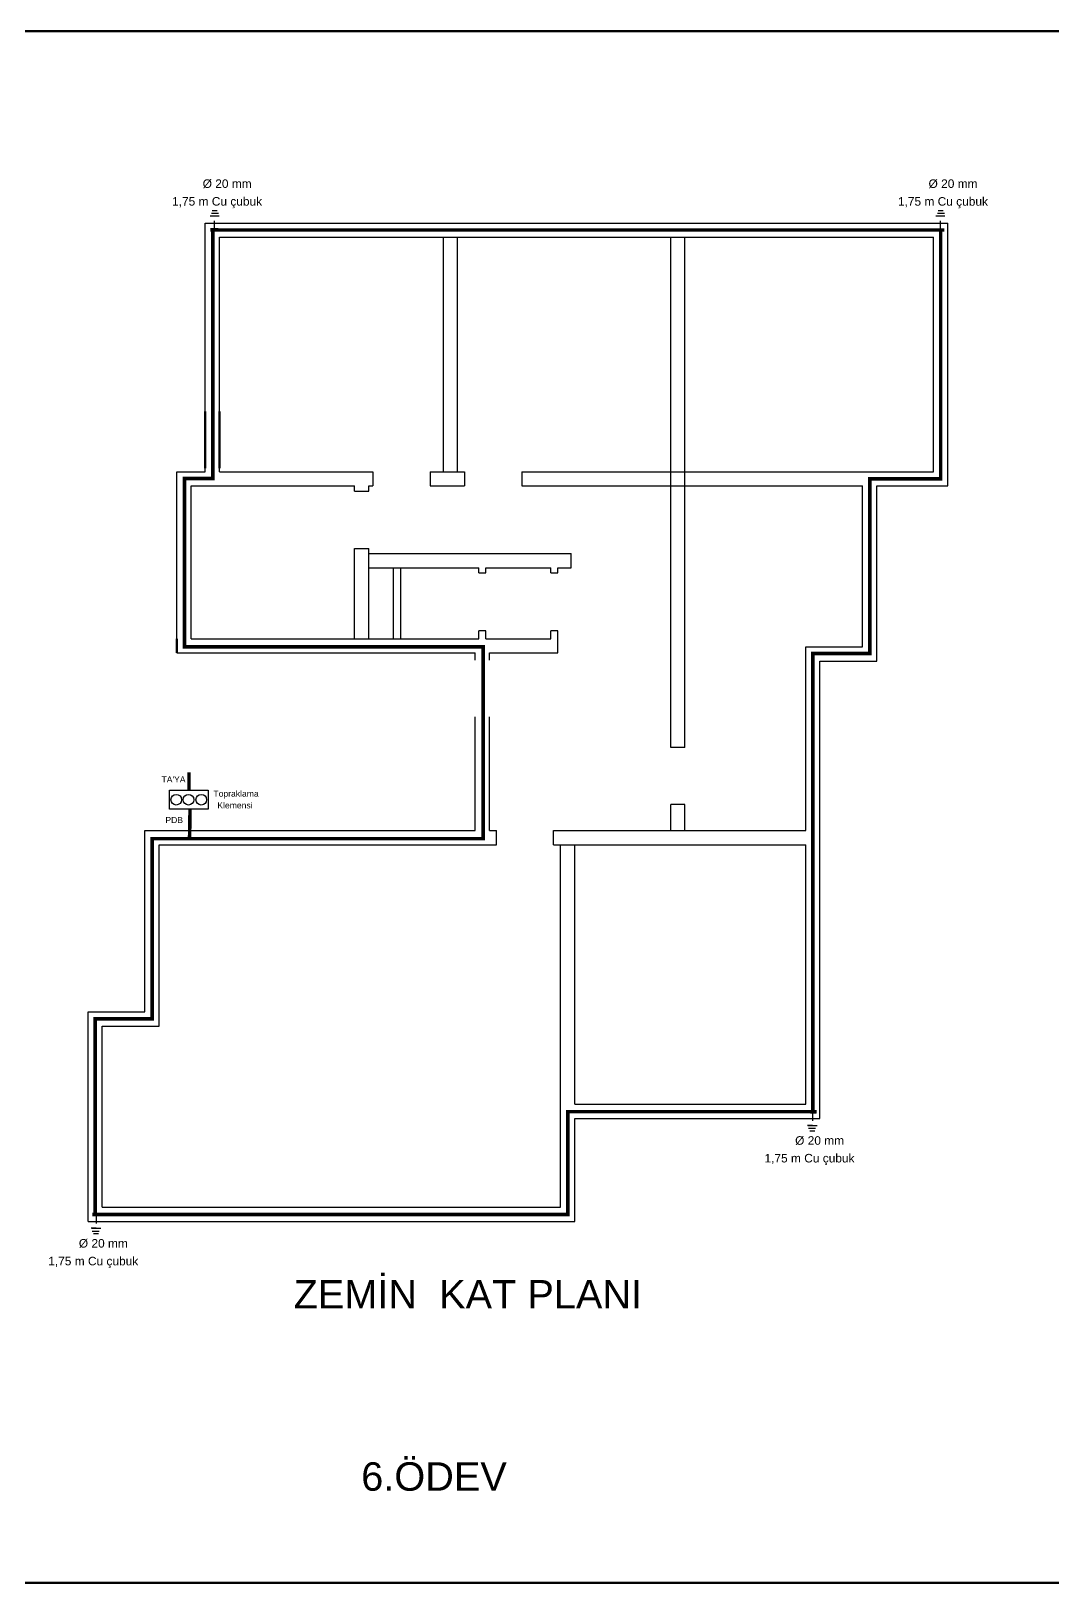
# Model space of a CAD drawing. Header units: millimetres. Extents: x 890 to 10034, y 874 to 4550.
# Drawn here: x 4112 to 5550, y 874 to 3058 of the extents above; entities that cross this region are included whole.
import ezdxf

# ---------------------------------------------------------------- set-up
doc = ezdxf.new("R2010")
doc.units = ezdxf.units.MM
doc.linetypes.add('DASHDOT', pattern=[25.4, 12.7, -6.35, 0, -6.35])
doc.linetypes.add('DASHED', pattern=[19.05, 12.7, -6.35])
doc.layers.add('duvar', color=10, linetype='Continuous', lineweight=30)
doc.layers.add('ZİL', color=92, linetype='DASHDOT', lineweight=20)
for name, color, linetype in [('GÖRÜNÜŞLER', 8, 'Continuous'), ('S', 2, 'Continuous'), ('Tarama', 42, 'Continuous')]:
    doc.layers.add(name, color=color, linetype=linetype)
doc.styles.add('1', font='arial.ttf', dxfattribs={"width": 0.6, "height": 30})
doc.styles.get("Standard").update_dxf_attribs({"font": 'arial.ttf'})
doc.styles.add('TXTX', font='arial.ttf')

# ---------------------------------------------------------------- blocks, each defined once
blk = doc.blocks.new('Topraklama Klemensi')
at = {"layer": 'GÖRÜNÜŞLER'}
for p, q in [((-26.75, 27.125), (0, 27.125)), ((-26.75, -27.125), (-26.75, 27.125)), ((0, 27.125), (0, -27.125)), ((0, -27.125), (-26.75, -27.125))]:
    blk.add_line(p, q, dxfattribs=at)
for centre in [(-13.25, 17.625), (-13.25, -0.375), (-13.25, -17.625)]:
    blk.add_circle(centre, 7.5, dxfattribs=at)

msp = doc.modelspace()

# ---------------------------------------------------------------- linework, layer by layer
at = {"color": 3, "linetype": 'DASHED', "lineweight": 25}
for p, q in [((4376.3, 2797.6), (4363.4, 2797.6)), ((4375.6, 2801.3), (4365.8, 2801.3)), ((4373.8, 2805.1), (4366.8, 2805.1)), ((4370.1, 2778.2), (4370.1, 2797.6)), ((5397.9, 2797.5), (5385, 2797.5)), ((5397.2, 2801.3), (5387.4, 2801.3)), ((5395.4, 2805), (5388.4, 2805)), ((5391.7, 2778.2), (5391.7, 2797.5)), ((5211.4, 1537.4), (5211.4, 1518)), ((5211.4, 1518), (5204.6, 1518)), ((5205.2, 1518), (5218.1, 1518)), ((5205.9, 1514.3), (5215.6, 1514.3)), ((5207.6, 1510.5), (5214.7, 1510.5)), ((4203.3, 1392.7), (4203.3, 1373.3)), ((4203.3, 1373.3), (4196.5, 1373.3)), ((4197.1, 1373.3), (4210, 1373.3)), ((4197.8, 1369.5), (4207.5, 1369.5)), ((4199.5, 1365.8), (4206.6, 1365.8))]:
    msp.add_line(p, q, dxfattribs=at)
for p, q in [((4357, 2787.9), (5402, 2787.9)), ((4357, 2522.9), (4357, 2787.9)), ((5402, 2512.3), (5402, 2787.9)), ((4377, 2767.9), (5382, 2767.9)), ((4377, 2522.9), (4377, 2767.9)), ((4692, 2437.9), (4692, 2767.9)), ((4712, 2437.9), (4712, 2767.9)), ((5012, 2050.1), (5012, 2767.9)), ((5032, 2050.1), (5032, 2767.9)), ((5382, 2512.3), (5382, 2767.9)), ((5382, 2437.9), (5382, 2512.3)), ((5402, 2417.9), (5402, 2512.3)), ((4317, 2437.9), (4357, 2437.9)), ((4317, 2202.9), (4317, 2437.9)), ((4357, 2437.9), (4357, 2442.9)), ((4377, 2437.9), (4377, 2442.9)), ((4377, 2437.9), (4592.6, 2437.9)), ((4592.6, 2437.9), (4592.6, 2417.9)), ((4673.4, 2437.9), (4721.7, 2437.9)), ((4673.4, 2437.9), (4673.4, 2417.9)), ((4721.7, 2437.9), (4721.7, 2417.9)), ((4802.6, 2437.9), (5382, 2437.9)), ((4802.6, 2437.9), (4802.6, 2417.9)), ((4337, 2417.9), (4567, 2417.9)), ((4337, 2202.9), (4337, 2417.9)), ((4567, 2410.6), (4567, 2417.9)), ((4567, 2410.6), (4587, 2410.6)), ((4587, 2417.9), (4592.6, 2417.9)), ((4587, 2410.6), (4587, 2417.9)), ((4673.4, 2417.9), (4721.7, 2417.9)), ((4802.6, 2417.9), (5282, 2417.9)), ((5282, 2191.6), (5282, 2417.9)), ((5302, 2417.9), (5402, 2417.9)), ((5302, 2171.6), (5302, 2417.9)), ((4567, 2202.9), (4567, 2329.9)), ((4567, 2329.9), (4587, 2329.9)), ((4587, 2202.9), (4587, 2329.9)), ((4587, 2322.9), (4872, 2322.9)), ((4872, 2302.9), (4872, 2322.9)), ((4587, 2302.9), (4742, 2302.9)), ((4622, 2202.9), (4622, 2302.9)), ((4632, 2202.9), (4632, 2302.9)), ((4742, 2295.9), (4742, 2302.9)), ((4742, 2295.9), (4752, 2295.9)), ((4752, 2302.9), (4843.3, 2302.9)), ((4752, 2295.9), (4752, 2302.9)), ((4843.3, 2295.9), (4843.3, 2302.9)), ((4843.3, 2295.9), (4853.3, 2295.9)), ((4853.3, 2302.9), (4872, 2302.9)), ((4853.3, 2295.9), (4853.3, 2302.9)), ((4742, 2202.9), (4742, 2214)), ((4752, 2214), (4742, 2214)), ((4752, 2202.9), (4752, 2214)), ((4843.3, 2202.9), (4843.3, 2214)), ((4853.3, 2214), (4843.3, 2214)), ((4853.3, 2182.9), (4853.3, 2214)), ((4337, 2202.9), (4742, 2202.9)), ((4752, 2202.9), (4843.3, 2202.9)), ((5202, 2191.6), (5282, 2191.6)), ((5202, 2171.6), (5202, 2191.6)), ((4317, 2182.9), (4737, 2182.9)), ((4737, 2172.9), (4737, 2182.9)), ((4757, 2182.9), (4853.3, 2182.9)), ((4757, 2172.9), (4757, 2182.9)), ((5202, 1932.9), (5202, 2171.6)), ((5222, 2171.6), (5302, 2171.6)), ((5222, 1799.4), (5222, 2171.6)), ((4737, 1932.9), (4737, 2092.9)), ((4757, 1932.9), (4757, 2092.9)), ((5032, 2050.1), (5012, 2050.1)), ((5012, 1932.9), (5012, 1969.7)), ((5032, 1969.7), (5012, 1969.7)), ((5032, 1932.9), (5032, 1969.7)), ((4272, 1932.9), (4737, 1932.9)), ((4272, 1677.9), (4272, 1932.9)), ((4757, 1932.9), (4767, 1932.9)), ((4767, 1912.9), (4767, 1932.9)), ((4847, 1932.9), (5202, 1932.9)), ((4847, 1912.9), (4847, 1932.9)), ((5201.1, 1933), (5202, 1933)), ((5222, 1933), (5222.5, 1933)), ((4292, 1912.9), (4767, 1912.9)), ((4292, 1657.9), (4292, 1912.9)), ((4847, 1912.9), (5202, 1912.9)), ((4857, 1402.9), (4857, 1912.9)), ((4877, 1547.9), (4877, 1912.9)), ((5202, 1547.9), (5202, 1912.9)), ((5222, 1527.9), (5222, 1912.9)), ((4192, 1677.9), (4272, 1677.9)), ((4192, 1382.9), (4192, 1677.9)), ((4212, 1657.9), (4292, 1657.9)), ((4212, 1402.9), (4212, 1657.9)), ((4877, 1547.9), (5197, 1547.9)), ((5197, 1547.9), (5202, 1547.9)), ((4877, 1527.9), (5197, 1527.9)), ((4877, 1382.9), (4877, 1527.9)), ((5197, 1527.9), (5222, 1527.9)), ((4212, 1402.9), (4857, 1402.9)), ((4192, 1382.9), (4877, 1382.9))]:
    msp.add_line(p, q)
at = {"lineweight": 211}
for p, q in [((4357, 2522.9), (4357, 2442.9)), ((4377, 2522.9), (4377, 2442.9)), ((4317, 2202.9), (4317, 2182.9))]:
    msp.add_line(p, q, dxfattribs=at)
at = {"color": 2, "linetype": 'ByBlock', "lineweight": 211, "true_color": 0xf1eb1f}
msp.add_lwpolyline([(889.5, 3058.1), (10034.5, 3058.1), (10034.5, 874.3), (889.5, 874.3)], close=True, dxfattribs=at)
at = {"const_width": 5}
msp.add_lwpolyline([(4334, 1990.7), (4334, 2014.9)], dxfattribs=at)
at = {"layer": 'Tarama', "const_width": 5}
for points in [[(4282.2, 1923.8), (4282.2, 1668.1), (4202, 1668.1), (4202, 1392.8), (4867.2, 1392.8), (4867.2, 1537.4), (5211.9, 1537.4), (5211.9, 1907.7), (5211.9, 2182.2), (5292.1, 2182.2), (5292.1, 2427.9), (5391.9, 2427.9), (5391.9, 2778.1), (4367.7, 2778.1), (4367.7, 2428.3), (4327.7, 2428.3), (4327.7, 2193)], [(4282.3, 1921.6), (4747.9, 1921.6), (4747.9, 2191.5), (4327.7, 2191.5), (4327.7, 2194.9)], [(4334.8, 1921.6), (4335.5, 1963.3)]]:
    msp.add_lwpolyline(points, dxfattribs=at)
at = {"layer": 'Tarama', "color": 7, "true_color": 0xffffff, "const_width": 5}
for points in [[(4364.1, 2778.2), (4375.5, 2778.2)], [(5385.7, 2778.1), (5397.1, 2778.1)], [(5205.9, 1537.4), (5217.2, 1537.3)], [(4197.8, 1392.6), (4209.1, 1392.6)]]:
    msp.add_lwpolyline(points, dxfattribs=at)

# ---------------------------------------------------------------- block references
at = {"rotation": 270}
msp.add_blockref('Topraklama Klemensi', (4333.7, 1963.2), dxfattribs=at)

# ---------------------------------------------------------------- texts
at = {"color": 7, "true_color": 0xffffff, "insert": (4560.9, 1044.1), "char_height": 40, "width": 231.057, "attachment_point": 1}
msp.add_mtext(' 6.ÖDEV', dxfattribs=at)
at = {"layer": 'duvar', "color": 7, "lineweight": -2, "true_color": 0xffffff, "style": 'TXTX'}
for s, p in [('%%C 20 mm', (4353.3, 2837.3)), ('%%C 20 mm', (5374.9, 2837.3)), ('1,75 m Cu çubuk ', (4310.2, 2812.4)), ('1,75 m Cu çubuk ', (5331.8, 2812.3)), ('%%C 20 mm', (5187.1, 1490.9)), ('1,75 m Cu çubuk ', (5144, 1466)), ('%%C 20 mm', (4179, 1346.2)), ('1,75 m Cu çubuk ', (4135.9, 1321.2))]:
    msp.add_text(s, height=12, dxfattribs=at).set_placement(p)
at = {"layer": 'S', "color": 1, "style": '1'}
msp.add_text('ZEMİN  KAT PLANI', height=40, dxfattribs=at).set_placement((4481.2, 1260.5))
at = {"layer": 'ZİL', "linetype": 'ByBlock', "lineweight": -2, "style": 'TXTX'}
for s, p in [("TA'YA", (4295.3, 2000.7)), ('Topraklama', (4368.4, 1980.7)), ('Klemensi', (4373.9, 1964.2)), ('PDB', (4300.8, 1943.5))]:
    msp.add_text(s, height=8.64, dxfattribs=at).set_placement(p)

doc.saveas('drawing.dxf')
